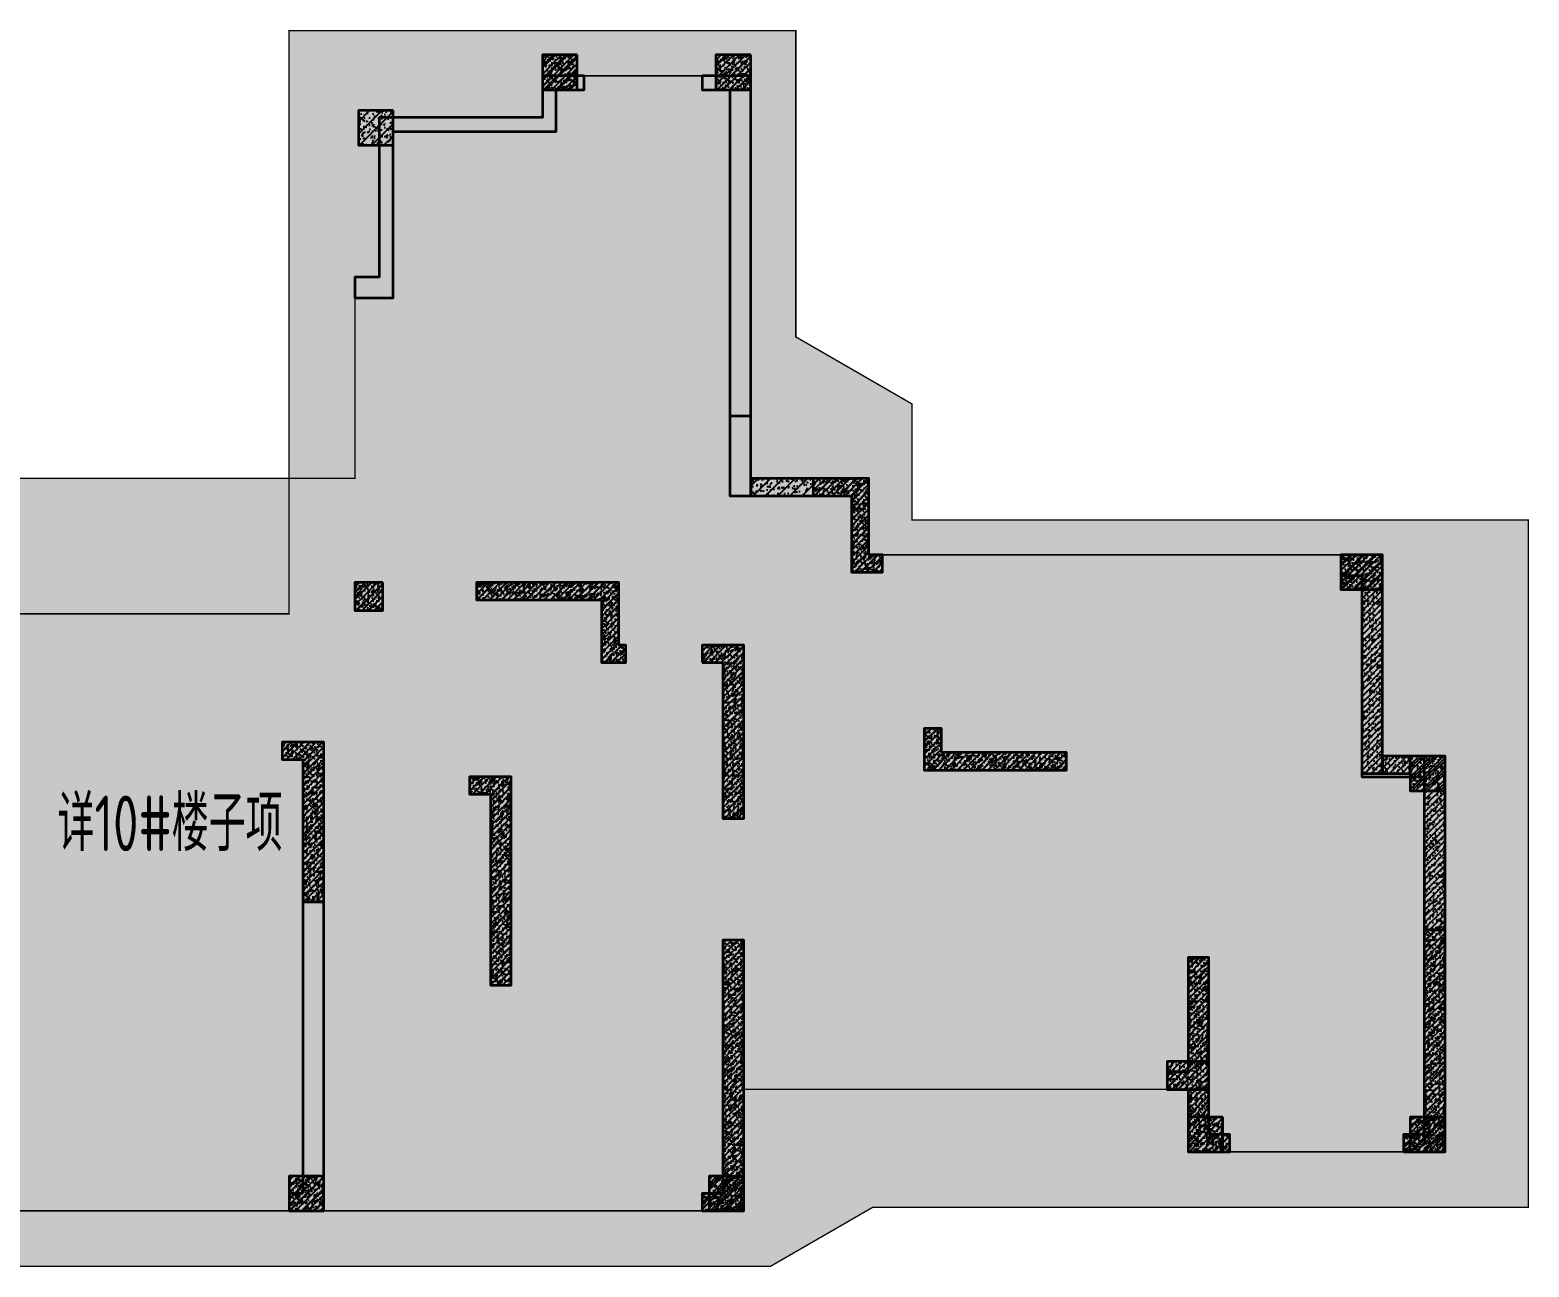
# Model space of a CAD drawing. Extents: x 923964 to 1204934, y 804567 to 1705037.
# Drawn here: x 1013643 to 1035234, y 1063767 to 1081587 of the extents above; entities that cross this region are included whole.
import ezdxf
from ezdxf.enums import TextEntityAlignment as Align

# ---------------------------------------------------------------- set-up
doc = ezdxf.new("R2010")
doc.units = 0
doc.header["$LTSCALE"] = 500
doc.linetypes.add('DASH', pattern=[0.35, 0.25, -0.1])
for name, color, linetype in [('S_COLU', 2, 'CONTINUOUS'), ('S_COLU_HACH', 15, 'CONTINUOUS'), ('S_PLAN_HACH', 9, 'CONTINUOUS'), ('S_WALL', 2, 'CONTINUOUS'), ('S_WALL_HACH', 30, 'CONTINUOUS'), ('S_WALL_OTHE_HACH', 33, 'CONTINUOUS'), ('主楼填充', 7, 'CONTINUOUS')]:
    doc.layers.add(name, color=color, linetype=linetype)
doc.styles.add('TH-STYLE3', font='tssdeng.shx', dxfattribs={"width": 0.7, "bigfont": 'tssdchn.shx'})
pattern_1 = [(45, (0, 0), (-44.1941738, 44.1941738), []), (50, (0, 0), (179.315046, -15.688034), [18.75, -206.25]), (355, (0, 0), (-34.687833, 188.048033), [15, -165]), (100.4514, (14.94, -1.3), (144.627345, 172.359886), [15.935047, -175.285528]), (46.1842, (0, 50), (266.810262, -41.379754), [28.125, -309.375]), (96.6356, (22.23, 46.55), (233.665676, 243.529468), [23.90257, -262.92825]), (351.1842, (0, 50), (233.665486, 243.52965), [22.5, -247.5]), (21, (25, 37.5), (149.226763, -100.654723), [18.75, -206.25]), (326, (25, 37.5), (60.828833, 181.287511), [15, -165]), (71.4514, (37.44, 29.11), (210.055657, 80.632624), [15.935047, -175.285528]), (37.5, (0, 0), (3.0399638, 83.2234635), [0, -163, 0, -167.5, 0, -165.625]), (7.5, (0, 0), (65.7673844, 98.602928), [0, -95.5, 0, -159.25, 0, -63.125]), (327.5, (-55.75, 0), (133.455609, -5.638718), [0, -62.5, 0, -195, 0, -258.75]), (317.5, (-80.75, 0), (145.796542, 25.026246), [0, -81.25, 0, -129.5, 0, -183.75])]
pattern_2 = [(50, (648671.38, 618879.14), (179.315046, -15.688034), [18.75, -206.25]), (355, (648671.38, 618879.14), (-34.687833, 188.048033), [15, -165]), (100.4514, (648686.32, 618877.84), (144.627345, 172.359886), [15.93505, -175.28553]), (46.1842, (648671.38, 618929.14), (266.81026, -41.37975), [28.125, -309.375]), (96.6356, (648693.61, 618925.7), (233.66568, 243.52947), [23.90257, -262.92825]), (351.1842, (648671.38, 618929.14), (233.66549, 243.52965), [22.5, -247.5]), (21, (648696.38, 618916.64), (149.226763, -100.654723), [18.75, -206.25]), (326, (648696.38, 618916.64), (60.828833, 181.28751), [15, -165]), (71.4514, (648708.82, 618908.26), (210.055657, 80.632624), [15.93505, -175.28553]), (37.5, (648671.38, 618879.144), (3.039964, 83.2234635), [0, -163, 0, -167.5, 0, -165.625]), (7.5, (648671.38, 618879.14), (65.767384, 98.602928), [0, -95.5, 0, -159.25, 0, -63.125]), (327.5, (648615.63, 618879.144), (133.455609, -5.638718), [0, -62.5, 0, -195, 0, -258.75]), (317.5, (648590.63, 618879.14), (145.796542, 25.026246), [0, -81.25, 0, -129.5, 0, -183.75]), (45, (648671.38, 618879.14), (-88.388348, 88.388348), [])]

msp = doc.modelspace()

# ---------------------------------------------------------------- hatches: boundary and pattern name
at = {"layer": 'S_COLU_HACH'}
h = msp.add_hatch(color=256, dxfattribs=at)
h.dxf.hatch_style = 1
h.paths.add_polyline_path([(1021524, 1081227), (1021024, 1081227), (1021024, 1080727), (1021524, 1080727)])
for points in [[(1021524, 1081227), (1021024, 1081227), (1021024, 1080727), (1021524, 1080727)], [(1024024, 1081227), (1023524, 1081227), (1023524, 1080727), (1024024, 1080727)], [(1018874, 1080427), (1018374, 1080427), (1018374, 1079927), (1018874, 1079927)], [(1033124, 1074027), (1032524, 1074027), (1032524, 1073527), (1033124, 1073527)], [(1018724, 1073627), (1018324, 1073627), (1018324, 1073227), (1018724, 1073227)], [(1034024, 1071127), (1033524, 1071127), (1033524, 1070627), (1034024, 1070627)], [(1030624, 1066727), (1030024, 1066727), (1030024, 1066327), (1030624, 1066327)], [(1030824, 1065927), (1030324, 1065927), (1030324, 1065427), (1030824, 1065427)], [(1034024, 1065927), (1033524, 1065927), (1033524, 1065427), (1034024, 1065427)], [(1017874, 1065077), (1017374, 1065077), (1017374, 1064577), (1017874, 1064577)], [(1023924, 1065077), (1023424, 1065077), (1023424, 1064577), (1023924, 1064577)]]:
    msp.add_hatch(color=256, dxfattribs=at).paths.add_polyline_path(points)
h = msp.add_hatch(color=256, dxfattribs=at)
h.dxf.hatch_style = 1
h.paths.add_polyline_path([(1024024, 1081227), (1023524, 1081227), (1023524, 1080727), (1024024, 1080727)])
h = msp.add_hatch(color=256, dxfattribs=at)
h.dxf.hatch_style = 1
h.paths.add_polyline_path([(1033124, 1074027), (1032524, 1074027), (1032524, 1073527), (1033124, 1073527)])
h = msp.add_hatch(color=256, dxfattribs=at)
h.dxf.hatch_style = 1
h.paths.add_polyline_path([(1018724, 1073627), (1018324, 1073627), (1018324, 1073227), (1018724, 1073227)])
h = msp.add_hatch(color=256, dxfattribs=at)
h.dxf.hatch_style = 1
h.paths.add_polyline_path([(1034024, 1071127), (1033524, 1071127), (1033524, 1070627), (1034024, 1070627)])
h = msp.add_hatch(color=256, dxfattribs=at)
h.dxf.hatch_style = 1
h.paths.add_polyline_path([(1030624, 1066727), (1030024, 1066727), (1030024, 1066327), (1030624, 1066327)])
h = msp.add_hatch(color=256, dxfattribs=at)
h.dxf.hatch_style = 1
h.paths.add_polyline_path([(1030824, 1065927), (1030324, 1065927), (1030324, 1065427), (1030824, 1065427)])
h = msp.add_hatch(color=256, dxfattribs=at)
h.dxf.hatch_style = 1
h.paths.add_polyline_path([(1034024, 1065927), (1033524, 1065927), (1033524, 1065427), (1034024, 1065427)])
h = msp.add_hatch(color=256, dxfattribs=at)
h.dxf.hatch_style = 1
h.paths.add_polyline_path([(1017874, 1065077), (1017374, 1065077), (1017374, 1064577), (1017874, 1064577)])
h = msp.add_hatch(color=256, dxfattribs=at)
h.dxf.hatch_style = 1
h.paths.add_polyline_path([(1023924, 1065077), (1023424, 1065077), (1023424, 1064577), (1023924, 1064577)])
at = {"layer": 'S_PLAN_HACH'}
h = msp.add_hatch(dxfattribs=at)
h.set_pattern_fill('CROSS', color=4, scale=50, style=0)
h.set_pattern_definition([(0, (-394729.9, -64247.05), (317.5, 317.5), [158.75, -476.25]), (90, (-394650.52, -64326.43), (-317.5, 317.5), [158.75, -476.25])])
h.paths.add_polyline_path([(994224, 1066427), (993424, 1066427), (993424, 1064627), (1003668, 1064627), (1005140, 1063777), (1024308, 1063777), (1025780, 1064627), (1035224, 1064627), (1035224, 1074527), (1026349, 1074527), (1026349, 1076199), (1024674, 1077166), (1024674, 1081577), (1017374, 1081577), (1017374, 1073177), (1012074, 1073177), (1012074, 1081577), (1004774, 1081577), (1004774, 1077166), (1002954, 1076115), (1002954, 1074527), (994224, 1074527)])
at = {"layer": 'S_WALL_HACH'}
h = msp.add_hatch(color=256, dxfattribs=at)
h.dxf.hatch_style = 1
h.paths.add_polyline_path([(1018674, 1080327), (1018674, 1078027), (1018324, 1078027), (1018324, 1077727), (1018874, 1077727), (1018874, 1080127), (1021224, 1080127), (1021224, 1080727), (1021624, 1080727), (1021624, 1080927), (1021024, 1080927), (1021024, 1080327)])
for points in [[(1018674, 1080327), (1018674, 1078027), (1018324, 1078027), (1018324, 1077727), (1018874, 1077727), (1018874, 1080127), (1021224, 1080127), (1021224, 1080727), (1021624, 1080727), (1021624, 1080927), (1021024, 1080927), (1021024, 1080327)], [(1023724, 1080727), (1023724, 1074877), (1024024, 1074877), (1024024, 1080927), (1023324, 1080927), (1023324, 1080727)], [(1025474, 1074877), (1025474, 1073777), (1025924, 1073777), (1025924, 1074027), (1025724, 1074027), (1025724, 1075127), (1024024, 1075127), (1024024, 1074877)], [(1033124, 1071127), (1033124, 1074027), (1032524, 1074027), (1032524, 1073727), (1032824, 1073727), (1032824, 1070827), (1033724, 1070827), (1033724, 1068627), (1034024, 1068627), (1034024, 1071127)], [(1021874, 1073377), (1021874, 1072477), (1022224, 1072477), (1022224, 1072727), (1022124, 1072727), (1022124, 1073627), (1020074, 1073627), (1020074, 1073377)], [(1023324, 1072477), (1023624, 1072477), (1023624, 1070227), (1023924, 1070227), (1023924, 1072727), (1023324, 1072727)], [(1023324, 1072477), (1023624, 1072477), (1023624, 1070227), (1023924, 1070227), (1023924, 1072727), (1023324, 1072727)], [(1017874, 1069027), (1017874, 1071327), (1017274, 1071327), (1017274, 1071077), (1017574, 1071077), (1017574, 1069027)], [(1026774, 1071177), (1026774, 1071527), (1026524, 1071527), (1026524, 1070927), (1028574, 1070927), (1028574, 1071177)], [(1020274, 1070577), (1020274, 1067827), (1020574, 1067827), (1020574, 1070827), (1019974, 1070827), (1019974, 1070577)], [(1017574, 1064827), (1017374, 1064827), (1017374, 1064577), (1017874, 1064577), (1017874, 1069027), (1017574, 1069027)], [(1033424, 1065427), (1034024, 1065427), (1034024, 1068627), (1033724, 1068627), (1033724, 1065677), (1033424, 1065677)], [(1023924, 1064577), (1023924, 1068477), (1023624, 1068477), (1023624, 1064827), (1023324, 1064827), (1023324, 1064577)], [(1030624, 1065677), (1030624, 1068227), (1030324, 1068227), (1030324, 1066577), (1030024, 1066577), (1030024, 1066327), (1030324, 1066327), (1030324, 1065427), (1030924, 1065427), (1030924, 1065677)]]:
    msp.add_hatch(color=256, dxfattribs=at).paths.add_polyline_path(points)
h = msp.add_hatch(color=256, dxfattribs=at)
h.dxf.hatch_style = 1
h.paths.add_polyline_path([(1023724, 1080727), (1023724, 1076027), (1024024, 1076027), (1024024, 1080927), (1023324, 1080927), (1023324, 1080727)])
h = msp.add_hatch(color=256, dxfattribs=at)
h.dxf.hatch_style = 1
h.paths.add_polyline_path([(1025474, 1074877), (1025474, 1073777), (1025924, 1073777), (1025924, 1074027), (1025724, 1074027), (1025724, 1075127), (1024924, 1075127), (1024924, 1074877)])
h = msp.add_hatch(color=256, dxfattribs=at)
h.dxf.hatch_style = 1
h.paths.add_polyline_path([(1032824, 1073727), (1032824, 1070877), (1033124, 1070877), (1033124, 1074027), (1032524, 1074027), (1032524, 1073727)])
h = msp.add_hatch(color=256, dxfattribs=at)
h.dxf.hatch_style = 1
h.paths.add_polyline_path([(1021874, 1073377), (1021874, 1072477), (1022224, 1072477), (1022224, 1072727), (1022124, 1072727), (1022124, 1073627), (1020074, 1073627), (1020074, 1073377)])
h = msp.add_hatch(color=256, dxfattribs=at)
h.dxf.hatch_style = 1
h.paths.add_polyline_path([(1023324, 1072477), (1023624, 1072477), (1023624, 1070227), (1023924, 1070227), (1023924, 1072727), (1023324, 1072727)])
h = msp.add_hatch(color=256, dxfattribs=at)
h.dxf.hatch_style = 1
h.paths.add_polyline_path([(1017874, 1069027), (1017874, 1071327), (1017274, 1071327), (1017274, 1071077), (1017574, 1071077), (1017574, 1069027)])
h = msp.add_hatch(color=256, dxfattribs=at)
h.dxf.hatch_style = 1
h.paths.add_polyline_path([(1026774, 1071177), (1026774, 1071527), (1026524, 1071527), (1026524, 1070927), (1028574, 1070927), (1028574, 1071177)])
h = msp.add_hatch(color=256, dxfattribs=at)
h.dxf.hatch_style = 1
h.paths.add_polyline_path([(1033524, 1071127), (1033124, 1071127), (1033124, 1070877), (1033524, 1070877)])
h = msp.add_hatch(color=256, dxfattribs=at)
h.dxf.hatch_style = 1
h.paths.add_polyline_path([(1034024, 1071127), (1033724, 1071127), (1033724, 1070877), (1033724, 1068627), (1034024, 1068627)])
h = msp.add_hatch(color=256, dxfattribs=at)
h.dxf.hatch_style = 1
h.paths.add_polyline_path([(1020274, 1070577), (1020274, 1067827), (1020574, 1067827), (1020574, 1070827), (1019974, 1070827), (1019974, 1070577)])
h = msp.add_hatch(color=256, dxfattribs=at)
h.dxf.hatch_style = 1
h.paths.add_polyline_path([(1017574, 1064827), (1017374, 1064827), (1017374, 1064577), (1017874, 1064577), (1017874, 1069027), (1017574, 1069027)])
h = msp.add_hatch(color=256, dxfattribs=at)
h.dxf.hatch_style = 1
h.paths.add_polyline_path([(1033424, 1065427), (1034024, 1065427), (1034024, 1068627), (1033724, 1068627), (1033724, 1065677), (1033424, 1065677)])
h = msp.add_hatch(color=256, dxfattribs=at)
h.dxf.hatch_style = 1
h.paths.add_polyline_path([(1023924, 1064577), (1023924, 1068477), (1023624, 1068477), (1023624, 1064827), (1023324, 1064827), (1023324, 1064577)])
h = msp.add_hatch(color=256, dxfattribs=at)
h.dxf.hatch_style = 1
h.paths.add_polyline_path([(1030624, 1065677), (1030624, 1068227), (1030324, 1068227), (1030324, 1066577), (1030024, 1066577), (1030024, 1066327), (1030324, 1066327), (1030324, 1065427), (1030924, 1065427), (1030924, 1065677)])
at = {"layer": 'S_WALL_OTHE_HACH'}
h = msp.add_hatch(dxfattribs=at)
h.set_pattern_fill('钢筋混凝土', color=256, scale=25)
h.set_pattern_definition(pattern_1)
h.paths.add_polyline_path([(1021524, 1081227), (1021024, 1081227), (1021024, 1080727), (1021524, 1080727)])
h = msp.add_hatch(dxfattribs=at)
h.set_pattern_fill('ARMORED', color=256, scale=25, style=0)
h.set_pattern_definition([(50, (659321.38, 626379.14), (179.315046, -15.688034), [18.75, -206.25]), (355, (659321.38, 626379.14), (-34.687833, 188.048033), [15, -165]), (100.4514, (659336.32, 626377.84), (144.627345, 172.359886), [15.93505, -175.28553]), (46.1842, (659321.38, 626429.14), (266.81026, -41.37975), [28.125, -309.375]), (96.6356, (659343.61, 626425.7), (233.66568, 243.52947), [23.90257, -262.92825]), (351.1842, (659321.38, 626429.14), (233.66549, 243.52965), [22.5, -247.5]), (21, (659346.38, 626416.64), (149.226763, -100.654723), [18.75, -206.25]), (326, (659346.38, 626416.64), (60.828833, 181.28751), [15, -165]), (71.4514, (659358.82, 626408.26), (210.055657, 80.632624), [15.93505, -175.28553]), (37.5, (659321.38, 626379.144), (3.039964, 83.2234635), [0, -163, 0, -167.5, 0, -165.625]), (7.5, (659321.38, 626379.14), (65.767384, 98.602928), [0, -95.5, 0, -159.25, 0, -63.125]), (327.5, (659265.63, 626379.144), (133.455609, -5.638718), [0, -62.5, 0, -195, 0, -258.75]), (317.5, (659240.63, 626379.14), (145.796542, 25.026246), [0, -81.25, 0, -129.5, 0, -183.75]), (45, (659321.38, 626379.14), (-88.388348, 88.388348), [])])
h.paths.add_polyline_path([(1021524, 1081227), (1021024, 1081227), (1021024, 1080727), (1021524, 1080727)])
h = msp.add_hatch(dxfattribs=at)
h.set_pattern_fill('钢筋混凝土', color=256, scale=25)
h.set_pattern_definition(pattern_1)
h.paths.add_polyline_path([(1024024, 1081227), (1023524, 1081227), (1023524, 1080727), (1024024, 1080727)])
h = msp.add_hatch(dxfattribs=at)
h.set_pattern_fill('ARMORED', color=256, scale=25, style=0)
h.set_pattern_definition([(50, (661821.38, 626379.14), (179.315046, -15.688034), [18.75, -206.25]), (355, (661821.38, 626379.14), (-34.687833, 188.048033), [15, -165]), (100.4514, (661836.32, 626377.83), (144.627345, 172.359886), [15.93505, -175.28553]), (46.1842, (661821.38, 626429.14), (266.81026, -41.37975), [28.125, -309.375]), (96.6356, (661843.61, 626425.7), (233.66568, 243.52947), [23.90257, -262.92825]), (351.1842, (661821.38, 626429.14), (233.66549, 243.52965), [22.5, -247.5]), (21, (661846.38, 626416.64), (149.226763, -100.654723), [18.75, -206.25]), (326, (661846.38, 626416.64), (60.828833, 181.28751), [15, -165]), (71.4514, (661858.82, 626408.25), (210.055657, 80.632624), [15.93505, -175.28553]), (37.5, (661821.38, 626379.14), (3.039964, 83.2234635), [0, -163, 0, -167.5, 0, -165.625]), (7.5, (661821.38, 626379.14), (65.767384, 98.602928), [0, -95.5, 0, -159.25, 0, -63.125]), (327.5, (661765.63, 626379.14), (133.455609, -5.638718), [0, -62.5, 0, -195, 0, -258.75]), (317.5, (661740.63, 626379.14), (145.796542, 25.026246), [0, -81.25, 0, -129.5, 0, -183.75]), (45, (661821.38, 626379.14), (-88.388348, 88.388348), [])])
h.paths.add_polyline_path([(1024024, 1081227), (1023524, 1081227), (1023524, 1080727), (1024024, 1080727)])
h = msp.add_hatch(dxfattribs=at)
h.set_pattern_fill('钢筋混凝土', color=256, scale=25)
h.set_pattern_definition(pattern_1)
h.paths.add_polyline_path([(1018674, 1080327), (1018674, 1078027), (1018324, 1078027), (1018324, 1077727), (1018874, 1077727), (1018874, 1080127), (1021224, 1080127), (1021224, 1080727), (1021624, 1080727), (1021624, 1080927), (1021024, 1080927), (1021024, 1080327)])
h = msp.add_hatch(dxfattribs=at)
h.set_pattern_fill('ARMORED', color=256, scale=25, style=0)
h.set_pattern_definition(pattern_2)
h.paths.add_polyline_path([(1018674, 1080327), (1018674, 1078027), (1018324, 1078027), (1018324, 1077727), (1018874, 1077727), (1018874, 1080127), (1021224, 1080127), (1021224, 1080727), (1021624, 1080727), (1021624, 1080927), (1021024, 1080927), (1021024, 1080327)])
h = msp.add_hatch(dxfattribs=at)
h.set_pattern_fill('钢筋混凝土', color=256, scale=25)
h.set_pattern_definition(pattern_1)
h.paths.add_polyline_path([(1023724, 1080727), (1023724, 1076027), (1024024, 1076027), (1024024, 1080927), (1023324, 1080927), (1023324, 1080727)])
h = msp.add_hatch(dxfattribs=at)
h.set_pattern_fill('ARMORED', color=256, scale=25, style=0)
h.set_pattern_definition(pattern_2)
h.paths.add_polyline_path([(1023724, 1080727), (1023724, 1074877), (1024024, 1074877), (1024024, 1080927), (1023324, 1080927), (1023324, 1080727)])
h = msp.add_hatch(dxfattribs=at)
h.set_pattern_fill('ARMORED', color=256, scale=25, style=0)
h.set_pattern_definition([(50, (656771.38, 625679.14), (179.315046, -15.688034), [18.75, -206.25]), (355, (656771.38, 625679.14), (-34.687833, 188.048033), [15, -165]), (100.4514, (656786.32, 625677.84), (144.627345, 172.359886), [15.93505, -175.28553]), (46.1842, (656771.38, 625729.14), (266.81026, -41.37975), [28.125, -309.375]), (96.6356, (656793.61, 625725.7), (233.66568, 243.52947), [23.90257, -262.92825]), (351.1842, (656771.38, 625729.14), (233.66549, 243.52965), [22.5, -247.5]), (21, (656796.38, 625716.64), (149.226763, -100.654723), [18.75, -206.25]), (326, (656796.38, 625716.64), (60.828833, 181.28751), [15, -165]), (71.4514, (656808.82, 625708.26), (210.055657, 80.632624), [15.93505, -175.28553]), (37.5, (656771.38, 625679.144), (3.039964, 83.2234635), [0, -163, 0, -167.5, 0, -165.625]), (7.5, (656771.38, 625679.14), (65.767384, 98.602928), [0, -95.5, 0, -159.25, 0, -63.125]), (327.5, (656715.63, 625679.144), (133.455609, -5.638718), [0, -62.5, 0, -195, 0, -258.75]), (317.5, (656690.63, 625679.14), (145.796542, 25.026246), [0, -81.25, 0, -129.5, 0, -183.75]), (45, (656771.38, 625679.14), (-88.388348, 88.388348), [])])
h.paths.add_polyline_path([(1018874, 1080427), (1018374, 1080427), (1018374, 1079927), (1018874, 1079927)])
h = msp.add_hatch(dxfattribs=at)
h.set_pattern_fill('ARMORED', color=256, scale=25, style=0)
h.set_pattern_definition(pattern_2)
h.paths.add_polyline_path([(1025474, 1074877), (1025474, 1073777), (1025924, 1073777), (1025924, 1074027), (1025724, 1074027), (1025724, 1075127), (1024024, 1075127), (1024024, 1074877)])
h = msp.add_hatch(dxfattribs=at)
h.set_pattern_fill('钢筋混凝土', color=256, scale=25)
h.set_pattern_definition(pattern_1)
h.paths.add_polyline_path([(1025474, 1074877), (1025474, 1073777), (1025924, 1073777), (1025924, 1074027), (1025724, 1074027), (1025724, 1075127), (1024924, 1075127), (1024924, 1074877)])
h = msp.add_hatch(dxfattribs=at)
h.set_pattern_fill('钢筋混凝土', color=256, scale=25)
h.set_pattern_definition(pattern_1)
h.paths.add_polyline_path([(1032824, 1073727), (1032824, 1070877), (1033124, 1070877), (1033124, 1074027), (1032524, 1074027), (1032524, 1073727)])
h = msp.add_hatch(dxfattribs=at)
h.set_pattern_fill('钢筋混凝土', color=256, scale=25)
h.set_pattern_definition(pattern_1)
h.paths.add_polyline_path([(1033124, 1074027), (1032524, 1074027), (1032524, 1073527), (1033124, 1073527)])
h = msp.add_hatch(dxfattribs=at)
h.set_pattern_fill('ARMORED', color=256, scale=25, style=0)
h.set_pattern_definition(pattern_2)
h.paths.add_polyline_path([(1033124, 1071127), (1033124, 1074027), (1032524, 1074027), (1032524, 1073727), (1032824, 1073727), (1032824, 1070827), (1033724, 1070827), (1033724, 1068627), (1034024, 1068627), (1034024, 1071127)])
h = msp.add_hatch(dxfattribs=at)
h.set_pattern_fill('ARMORED', color=256, scale=25, style=0)
h.set_pattern_definition([(50, (670821.38, 619179.14), (179.315046, -15.688034), [18.75, -206.25]), (355, (670821.38, 619179.14), (-34.687833, 188.048033), [15, -165]), (100.4514, (670836.32, 619177.84), (144.627345, 172.359886), [15.93505, -175.28553]), (46.1842, (670821.38, 619229.14), (266.81026, -41.37975), [28.125, -309.375]), (96.6356, (670843.61, 619225.7), (233.66568, 243.52947), [23.90257, -262.92825]), (351.1842, (670821.38, 619229.14), (233.66549, 243.52965), [22.5, -247.5]), (21, (670846.38, 619216.64), (149.226763, -100.654723), [18.75, -206.25]), (326, (670846.38, 619216.64), (60.828833, 181.28751), [15, -165]), (71.4514, (670858.82, 619208.26), (210.055657, 80.632624), [15.93505, -175.28553]), (37.5, (670821.38, 619179.144), (3.039964, 83.2234635), [0, -163, 0, -167.5, 0, -165.625]), (7.5, (670821.38, 619179.14), (65.767384, 98.602928), [0, -95.5, 0, -159.25, 0, -63.125]), (327.5, (670765.63, 619179.144), (133.455609, -5.638718), [0, -62.5, 0, -195, 0, -258.75]), (317.5, (670740.63, 619179.14), (145.796542, 25.026246), [0, -81.25, 0, -129.5, 0, -183.75]), (45, (670821.38, 619179.14), (-88.388348, 88.388348), [])])
h.paths.add_polyline_path([(1033124, 1074027), (1032524, 1074027), (1032524, 1073527), (1033124, 1073527)])
h = msp.add_hatch(dxfattribs=at)
h.set_pattern_fill('钢筋混凝土', color=256, scale=25)
h.set_pattern_definition(pattern_1)
h.paths.add_polyline_path([(1018724, 1073627), (1018324, 1073627), (1018324, 1073227), (1018724, 1073227)])
h = msp.add_hatch(dxfattribs=at)
h.set_pattern_fill('ARMORED', color=256, scale=25, style=0)
h.set_pattern_definition(pattern_2)
h.paths.add_polyline_path([(1018724, 1073627), (1018324, 1073627), (1018324, 1073227), (1018724, 1073227)])
h = msp.add_hatch(dxfattribs=at)
h.set_pattern_fill('钢筋混凝土', color=256, scale=25)
h.set_pattern_definition(pattern_1)
h.paths.add_polyline_path([(1021874, 1073377), (1021874, 1072477), (1022224, 1072477), (1022224, 1072727), (1022124, 1072727), (1022124, 1073627), (1020074, 1073627), (1020074, 1073377)])
h = msp.add_hatch(dxfattribs=at)
h.set_pattern_fill('ARMORED', color=256, scale=25, style=0)
h.set_pattern_definition(pattern_2)
h.paths.add_polyline_path([(1021874, 1073377), (1021874, 1072477), (1022224, 1072477), (1022224, 1072727), (1022124, 1072727), (1022124, 1073627), (1020074, 1073627), (1020074, 1073377)])
h = msp.add_hatch(dxfattribs=at)
h.set_pattern_fill('钢筋混凝土', color=256, scale=25)
h.set_pattern_definition(pattern_1)
h.paths.add_polyline_path([(1023324, 1072477), (1023624, 1072477), (1023624, 1070227), (1023924, 1070227), (1023924, 1072727), (1023324, 1072727)])
h = msp.add_hatch(dxfattribs=at)
h.set_pattern_fill('钢筋混凝土', color=256, scale=25)
h.set_pattern_definition(pattern_1)
edge = h.paths.add_edge_path()
edge.add_line((1023324, 1072477), (1023624, 1072477))
edge.add_line((1023624, 1072477), (1023624, 1070227))
edge.add_line((1023624, 1070227), (1023924, 1070227))
edge.add_line((1023924, 1070227), (1023924, 1072727))
edge.add_line((1023924, 1072727), (1023324, 1072727))
edge.add_line((1023324, 1072727), (1023324, 1072527))
h = msp.add_hatch(dxfattribs=at)
h.set_pattern_fill('ARMORED', color=256, scale=25, style=0)
h.set_pattern_definition([(50, (612540.39, 803097.85), (179.315046, -15.688034), [18.75, -206.25]), (355, (612540.39, 803097.85), (-34.68783, 188.04803), [15, -165]), (100.4514, (612555.33, 803096.54), (144.627345, 172.359886), [15.93505, -175.28553]), (46.1842, (612540.39, 803147.85), (266.81026, -41.37975), [28.125, -309.375]), (96.6356, (612562.62, 803144.4), (233.66568, 243.52947), [23.90257, -262.92825]), (351.1842, (612540.4, 803147.85), (233.66549, 243.52965), [22.5, -247.5]), (21, (612565.39, 803135.35), (149.226763, -100.654723), [18.75, -206.25]), (326, (612565.39, 803135.35), (60.82883, 181.28751), [15, -165]), (71.4514, (612577.82, 803126.96), (210.05566, 80.632624), [15.93505, -175.28553]), (37.5, (612540.386, 803097.85), (3.039964, 83.2234635), [0, -163, 0, -167.5, 0, -165.625]), (7.5, (612540.39, 803097.85), (65.767384, 98.602928), [0, -95.5, 0, -159.25, 0, -63.125]), (327.5, (612484.636, 803097.85), (133.455609, -5.638718), [0, -62.5, 0, -195, 0, -258.75]), (317.5, (612459.64, 803097.85), (145.796542, 25.026246), [0, -81.25, 0, -129.5, 0, -183.75]), (45, (612540.39, 803097.85), (-88.388348, 88.388348), [])])
h.paths.add_polyline_path([(1023324, 1072477), (1023624, 1072477), (1023624, 1070227), (1023924, 1070227), (1023924, 1072727), (1023324, 1072727)])
h = msp.add_hatch(dxfattribs=at)
h.set_pattern_fill('ARMORED', color=256, scale=25, style=0)
h.set_pattern_definition([(50, (612540.39, 803097.85), (179.315046, -15.688034), [18.75, -206.25]), (355, (612540.39, 803097.85), (-34.68783, 188.04803), [15, -165]), (100.4514, (612555.33, 803096.54), (144.627345, 172.359886), [15.93505, -175.28553]), (46.1842, (612540.39, 803147.85), (266.81026, -41.37975), [28.125, -309.375]), (96.6356, (612562.62, 803144.4), (233.66568, 243.52947), [23.90257, -262.92825]), (351.1842, (612540.4, 803147.85), (233.66549, 243.52965), [22.5, -247.5]), (21, (612565.39, 803135.35), (149.226763, -100.654723), [18.75, -206.25]), (326, (612565.39, 803135.35), (60.82883, 181.28751), [15, -165]), (71.4514, (612577.82, 803126.96), (210.05566, 80.632624), [15.93505, -175.28553]), (37.5, (612540.386, 803097.85), (3.039964, 83.2234635), [0, -163, 0, -167.5, 0, -165.625]), (7.5, (612540.39, 803097.85), (65.767384, 98.602928), [0, -95.5, 0, -159.25, 0, -63.125]), (327.5, (612484.636, 803097.85), (133.455609, -5.638718), [0, -62.5, 0, -195, 0, -258.75]), (317.5, (612459.64, 803097.85), (145.796542, 25.026246), [0, -81.25, 0, -129.5, 0, -183.75]), (45, (612540.39, 803097.85), (-88.388348, 88.388348), [])])
h.paths.add_polyline_path([(1023324, 1072477), (1023624, 1072477), (1023624, 1070227), (1023924, 1070227), (1023924, 1072727), (1023324, 1072727)])
h = msp.add_hatch(dxfattribs=at)
h.set_pattern_fill('钢筋混凝土', color=256, scale=25)
h.set_pattern_definition(pattern_1)
h.paths.add_polyline_path([(1017874, 1069027), (1017874, 1071327), (1017274, 1071327), (1017274, 1071077), (1017574, 1071077), (1017574, 1069027)])
h = msp.add_hatch(dxfattribs=at)
h.set_pattern_fill('ARMORED', color=256, scale=25, style=0)
h.set_pattern_definition(pattern_2)
h.paths.add_polyline_path([(1017874, 1069027), (1017874, 1071327), (1017274, 1071327), (1017274, 1071077), (1017574, 1071077), (1017574, 1069027)])
h = msp.add_hatch(dxfattribs=at)
h.set_pattern_fill('钢筋混凝土', color=256, scale=25)
h.set_pattern_definition(pattern_1)
h.paths.add_polyline_path([(1026774, 1071177), (1026774, 1071527), (1026524, 1071527), (1026524, 1070927), (1028574, 1070927), (1028574, 1071177)])
h = msp.add_hatch(dxfattribs=at)
h.set_pattern_fill('ARMORED', color=256, scale=25, style=0)
h.set_pattern_definition(pattern_2)
h.paths.add_polyline_path([(1026774, 1071177), (1026774, 1071527), (1026524, 1071527), (1026524, 1070927), (1028574, 1070927), (1028574, 1071177)])
h = msp.add_hatch(dxfattribs=at)
h.set_pattern_fill('钢筋混凝土', color=256, scale=25)
h.set_pattern_definition(pattern_1)
h.paths.add_polyline_path([(1033524, 1071127), (1033124, 1071127), (1033124, 1070877), (1033524, 1070877)])
h = msp.add_hatch(dxfattribs=at)
h.set_pattern_fill('钢筋混凝土', color=256, scale=25)
h.set_pattern_definition(pattern_1)
h.paths.add_polyline_path([(1034024, 1071127), (1033524, 1071127), (1033524, 1070627), (1034024, 1070627)])
h = msp.add_hatch(dxfattribs=at)
h.set_pattern_fill('ARMORED', color=256, scale=25, style=0)
h.set_pattern_definition([(50, (672620.32, 616360.81), (179.315046, -15.688034), [18.75, -206.25]), (355, (672620.32, 616360.81), (-34.687833, 188.048033), [15, -165]), (100.4514, (672635.26, 616359.5), (144.627345, 172.359886), [15.93505, -175.28553]), (46.1842, (672620.32, 616410.81), (266.81026, -41.37975), [28.125, -309.375]), (96.6356, (672642.55, 616407.36), (233.66568, 243.52947), [23.90257, -262.92825]), (351.1842, (672620.32, 616410.8), (233.66549, 243.52965), [22.5, -247.5]), (21, (672645.32, 616398.31), (149.226763, -100.654723), [18.75, -206.25]), (326, (672645.32, 616398.31), (60.828833, 181.28751), [15, -165]), (71.4514, (672657.76, 616389.92), (210.055657, 80.632624), [15.93505, -175.28553]), (37.5, (672620.32, 616360.81), (3.039964, 83.2234635), [0, -163, 0, -167.5, 0, -165.625]), (7.5, (672620.32, 616360.81), (65.767384, 98.602928), [0, -95.5, 0, -159.25, 0, -63.125]), (327.5, (672564.57, 616360.81), (133.455609, -5.638718), [0, -62.5, 0, -195, 0, -258.75]), (317.5, (672539.57, 616360.81), (145.796542, 25.026246), [0, -81.25, 0, -129.5, 0, -183.75]), (45, (672620.32, 616360.81), (-88.388348, 88.388348), [])])
h.paths.add_polyline_path([(1034024, 1071127), (1033524, 1071127), (1033524, 1070627), (1034024, 1070627)])
h = msp.add_hatch(dxfattribs=at)
h.set_pattern_fill('钢筋混凝土', color=256, scale=25)
h.set_pattern_definition(pattern_1)
h.paths.add_polyline_path([(1034024, 1071127), (1033724, 1071127), (1033724, 1070877), (1033724, 1068627), (1034024, 1068627)])
h = msp.add_hatch(dxfattribs=at)
h.set_pattern_fill('钢筋混凝土', color=256, scale=25)
h.set_pattern_definition(pattern_1)
h.paths.add_polyline_path([(1020274, 1070577), (1020274, 1067827), (1020574, 1067827), (1020574, 1070827), (1019974, 1070827), (1019974, 1070577)])
h = msp.add_hatch(dxfattribs=at)
h.set_pattern_fill('ARMORED', color=256, scale=25, style=0)
h.set_pattern_definition(pattern_2)
h.paths.add_polyline_path([(1020274, 1070577), (1020274, 1067827), (1020574, 1067827), (1020574, 1070827), (1019974, 1070827), (1019974, 1070577)])
h = msp.add_hatch(dxfattribs=at)
h.set_pattern_fill('钢筋混凝土', color=256, scale=25)
h.set_pattern_definition(pattern_1)
h.paths.add_polyline_path([(1017574, 1064827), (1017374, 1064827), (1017374, 1064577), (1017874, 1064577), (1017874, 1069027), (1017574, 1069027)])
h = msp.add_hatch(dxfattribs=at)
h.set_pattern_fill('ARMORED', color=256, scale=25, style=0)
h.set_pattern_definition(pattern_2)
h.paths.add_polyline_path([(1017574, 1064827), (1017374, 1064827), (1017374, 1064577), (1017874, 1064577), (1017874, 1069027), (1017574, 1069027)])
h = msp.add_hatch(dxfattribs=at)
h.set_pattern_fill('钢筋混凝土', color=256, scale=25)
h.set_pattern_definition(pattern_1)
h.paths.add_polyline_path([(1033424, 1065427), (1034024, 1065427), (1034024, 1068627), (1033724, 1068627), (1033724, 1065677), (1033424, 1065677)])
h = msp.add_hatch(dxfattribs=at)
h.set_pattern_fill('ARMORED', color=256, scale=25, style=0)
h.set_pattern_definition(pattern_2)
h.paths.add_polyline_path([(1033424, 1065427), (1034024, 1065427), (1034024, 1068627), (1033724, 1068627), (1033724, 1065677), (1033424, 1065677)])
h = msp.add_hatch(dxfattribs=at)
h.set_pattern_fill('钢筋混凝土', color=256, scale=25)
h.set_pattern_definition(pattern_1)
h.paths.add_polyline_path([(1023924, 1064577), (1023924, 1068477), (1023624, 1068477), (1023624, 1064827), (1023324, 1064827), (1023324, 1064577)])
h = msp.add_hatch(dxfattribs=at)
h.set_pattern_fill('ARMORED', color=256, scale=25, style=0)
h.set_pattern_definition(pattern_2)
h.paths.add_polyline_path([(1023924, 1064577), (1023924, 1068477), (1023624, 1068477), (1023624, 1064827), (1023324, 1064827), (1023324, 1064577)])
h = msp.add_hatch(dxfattribs=at)
h.set_pattern_fill('钢筋混凝土', color=256, scale=25)
h.set_pattern_definition(pattern_1)
h.paths.add_polyline_path([(1030624, 1065677), (1030624, 1068227), (1030324, 1068227), (1030324, 1066577), (1030024, 1066577), (1030024, 1066327), (1030324, 1066327), (1030324, 1065427), (1030924, 1065427), (1030924, 1065677)])
h = msp.add_hatch(dxfattribs=at)
h.set_pattern_fill('ARMORED', color=256, scale=25, style=0)
h.set_pattern_definition(pattern_2)
h.paths.add_polyline_path([(1030624, 1065677), (1030624, 1068227), (1030324, 1068227), (1030324, 1066577), (1030024, 1066577), (1030024, 1066327), (1030324, 1066327), (1030324, 1065427), (1030924, 1065427), (1030924, 1065677)])
h = msp.add_hatch(dxfattribs=at)
h.set_pattern_fill('钢筋混凝土', color=256, scale=25)
h.set_pattern_definition(pattern_1)
h.paths.add_polyline_path([(1030624, 1066727), (1030024, 1066727), (1030024, 1066327), (1030624, 1066327)])
h = msp.add_hatch(dxfattribs=at)
h.set_pattern_fill('钢筋混凝土', color=256, scale=25)
h.set_pattern_definition(pattern_1)
h.paths.add_polyline_path([(1030824, 1065927), (1030324, 1065927), (1030324, 1065427), (1030824, 1065427)])
h = msp.add_hatch(dxfattribs=at)
h.set_pattern_fill('ARMORED', color=256, scale=25, style=0)
h.set_pattern_definition([(50, (668621.38, 611079.14), (179.315046, -15.688034), [18.75, -206.25]), (355, (668621.38, 611079.14), (-34.687833, 188.048033), [15, -165]), (100.4514, (668636.32, 611077.84), (144.627345, 172.359886), [15.93505, -175.28553]), (46.1842, (668621.38, 611129.14), (266.81026, -41.37975), [28.125, -309.375]), (96.6356, (668643.61, 611125.7), (233.66568, 243.52947), [23.90257, -262.92825]), (351.1842, (668621.38, 611129.14), (233.66549, 243.52965), [22.5, -247.5]), (21, (668646.38, 611116.64), (149.226763, -100.654723), [18.75, -206.25]), (326, (668646.38, 611116.64), (60.828833, 181.28751), [15, -165]), (71.4514, (668658.82, 611108.26), (210.055657, 80.632624), [15.93505, -175.28553]), (37.5, (668621.38, 611079.144), (3.039964, 83.2234635), [0, -163, 0, -167.5, 0, -165.625]), (7.5, (668621.38, 611079.14), (65.767384, 98.602928), [0, -95.5, 0, -159.25, 0, -63.125]), (327.5, (668565.63, 611079.144), (133.455609, -5.638718), [0, -62.5, 0, -195, 0, -258.75]), (317.5, (668540.63, 611079.14), (145.796542, 25.026246), [0, -81.25, 0, -129.5, 0, -183.75]), (45, (668621.38, 611079.14), (-88.388348, 88.388348), [])])
h.paths.add_polyline_path([(1030824, 1065927), (1030324, 1065927), (1030324, 1065427), (1030824, 1065427)])
h = msp.add_hatch(dxfattribs=at)
h.set_pattern_fill('钢筋混凝土', color=256, scale=25)
h.set_pattern_definition(pattern_1)
h.paths.add_polyline_path([(1034024, 1065927), (1033524, 1065927), (1033524, 1065427), (1034024, 1065427)])
h = msp.add_hatch(dxfattribs=at)
h.set_pattern_fill('ARMORED', color=256, scale=25, style=0)
h.set_pattern_definition([(50, (671821.38, 611079.14), (179.315046, -15.688034), [18.75, -206.25]), (355, (671821.38, 611079.14), (-34.687833, 188.048033), [15, -165]), (100.4514, (671836.32, 611077.84), (144.627345, 172.359886), [15.93505, -175.28553]), (46.1842, (671821.38, 611129.14), (266.81026, -41.37975), [28.125, -309.375]), (96.6356, (671843.61, 611125.7), (233.66568, 243.52947), [23.90257, -262.92825]), (351.1842, (671821.38, 611129.14), (233.66549, 243.52965), [22.5, -247.5]), (21, (671846.38, 611116.64), (149.226763, -100.654723), [18.75, -206.25]), (326, (671846.38, 611116.64), (60.828833, 181.28751), [15, -165]), (71.4514, (671858.82, 611108.26), (210.055657, 80.632624), [15.93505, -175.28553]), (37.5, (671821.38, 611079.144), (3.039964, 83.2234635), [0, -163, 0, -167.5, 0, -165.625]), (7.5, (671821.38, 611079.14), (65.767384, 98.602928), [0, -95.5, 0, -159.25, 0, -63.125]), (327.5, (671765.63, 611079.144), (133.455609, -5.638718), [0, -62.5, 0, -195, 0, -258.75]), (317.5, (671740.63, 611079.14), (145.796542, 25.026246), [0, -81.25, 0, -129.5, 0, -183.75]), (45, (671821.38, 611079.14), (-88.388348, 88.388348), [])])
h.paths.add_polyline_path([(1034024, 1065927), (1033524, 1065927), (1033524, 1065427), (1034024, 1065427)])
h = msp.add_hatch(dxfattribs=at)
h.set_pattern_fill('钢筋混凝土', color=256, scale=25)
h.set_pattern_definition(pattern_1)
h.paths.add_polyline_path([(1017874, 1065077), (1017374, 1065077), (1017374, 1064577), (1017874, 1064577)])
h = msp.add_hatch(dxfattribs=at)
h.set_pattern_fill('ARMORED', color=256, scale=25, style=0)
h.set_pattern_definition([(50, (655671.38, 610229.14), (179.315046, -15.688034), [18.75, -206.25]), (355, (655671.38, 610229.14), (-34.687833, 188.048033), [15, -165]), (100.4514, (655686.32, 610227.84), (144.627345, 172.359886), [15.93505, -175.28553]), (46.1842, (655671.38, 610279.14), (266.81026, -41.37975), [28.125, -309.375]), (96.6356, (655693.61, 610275.7), (233.66568, 243.52947), [23.90257, -262.92825]), (351.1842, (655671.38, 610279.14), (233.66549, 243.52965), [22.5, -247.5]), (21, (655696.38, 610266.64), (149.226763, -100.654723), [18.75, -206.25]), (326, (655696.38, 610266.64), (60.828833, 181.28751), [15, -165]), (71.4514, (655708.82, 610258.26), (210.055657, 80.632624), [15.93505, -175.28553]), (37.5, (655671.38, 610229.144), (3.039964, 83.2234635), [0, -163, 0, -167.5, 0, -165.625]), (7.5, (655671.38, 610229.14), (65.767384, 98.602928), [0, -95.5, 0, -159.25, 0, -63.125]), (327.5, (655615.63, 610229.144), (133.455609, -5.638718), [0, -62.5, 0, -195, 0, -258.75]), (317.5, (655590.63, 610229.14), (145.796542, 25.026246), [0, -81.25, 0, -129.5, 0, -183.75]), (45, (655671.38, 610229.14), (-88.388348, 88.388348), [])])
h.paths.add_polyline_path([(1017874, 1065077), (1017374, 1065077), (1017374, 1064577), (1017874, 1064577)])
h = msp.add_hatch(dxfattribs=at)
h.set_pattern_fill('钢筋混凝土', color=256, scale=25)
h.set_pattern_definition(pattern_1)
h.paths.add_polyline_path([(1023924, 1065077), (1023424, 1065077), (1023424, 1064577), (1023924, 1064577)])
h = msp.add_hatch(dxfattribs=at)
h.set_pattern_fill('ARMORED', color=256, scale=25, style=0)
h.set_pattern_definition([(50, (661721.38, 610229.14), (179.315046, -15.688034), [18.75, -206.25]), (355, (661721.38, 610229.14), (-34.687833, 188.048033), [15, -165]), (100.4514, (661736.32, 610227.84), (144.627345, 172.359886), [15.93505, -175.28553]), (46.1842, (661721.38, 610279.14), (266.81026, -41.37975), [28.125, -309.375]), (96.6356, (661743.61, 610275.7), (233.66568, 243.52947), [23.90257, -262.92825]), (351.1842, (661721.38, 610279.14), (233.66549, 243.52965), [22.5, -247.5]), (21, (661746.38, 610266.64), (149.226763, -100.654723), [18.75, -206.25]), (326, (661746.38, 610266.64), (60.828833, 181.28751), [15, -165]), (71.4514, (661758.82, 610258.26), (210.055657, 80.632624), [15.93505, -175.28553]), (37.5, (661721.38, 610229.144), (3.039964, 83.2234635), [0, -163, 0, -167.5, 0, -165.625]), (7.5, (661721.38, 610229.14), (65.767384, 98.602928), [0, -95.5, 0, -159.25, 0, -63.125]), (327.5, (661665.63, 610229.144), (133.455609, -5.638718), [0, -62.5, 0, -195, 0, -258.75]), (317.5, (661640.63, 610229.14), (145.796542, 25.026246), [0, -81.25, 0, -129.5, 0, -183.75]), (45, (661721.38, 610229.14), (-88.388348, 88.388348), [])])
h.paths.add_polyline_path([(1023924, 1065077), (1023424, 1065077), (1023424, 1064577), (1023924, 1064577)])
at = {"layer": '主楼填充'}
h = msp.add_hatch(dxfattribs=at)
h.set_pattern_fill('GRASS', color=1, scale=20)
h.set_pattern_definition([(90, (-394729.9, -64247.05), (-359.21, 359.21), [95.25, -623.17]), (45, (-394729.9, -64247.05), (-359.21024, 359.21024), [95.25, -412.75]), (135, (-394729.9, -64247.05), (-359.21024, -359.21024), [95.25, -412.75])])
h.paths.add_polyline_path([(995424, 1065427), (999124, 1065427), (999124, 1066327), (1005524, 1066327), (1005524, 1064577), (1023924, 1064577), (1023924, 1066327), (1030324, 1066327), (1030324, 1065427), (1034024, 1065427), (1034024, 1071127), (1033124, 1071127), (1033124, 1074027), (1025724, 1074027), (1025724, 1075127), (1024024, 1075127), (1024024, 1080927), (1021024, 1080927), (1021024, 1080327), (1018674, 1080327), (1018674, 1078027), (1018324, 1078027), (1018324, 1075127), (1010774, 1075127), (1010774, 1079827), (1008424, 1079827), (1008424, 1080727), (1005424, 1080727), (1005424, 1075127), (1003724, 1075127), (1003724, 1074027), (996324, 1074027), (996324, 1071127), (995424, 1071127)])

# ---------------------------------------------------------------- linework, layer by layer
at = {"layer": 'S_COLU', "lineweight": 35}
for points in [[(1021524, 1081227), (1021024, 1081227), (1021024, 1080727), (1021524, 1080727)], [(1021524, 1081227), (1021024, 1081227), (1021024, 1080727), (1021524, 1080727)], [(1024024, 1081227), (1023524, 1081227), (1023524, 1080727), (1024024, 1080727)], [(1024024, 1081227), (1023524, 1081227), (1023524, 1080727), (1024024, 1080727)], [(1018874, 1080427), (1018374, 1080427), (1018374, 1079927), (1018874, 1079927)], [(1033124, 1074027), (1032524, 1074027), (1032524, 1073527), (1033124, 1073527)], [(1033124, 1074027), (1032524, 1074027), (1032524, 1073527), (1033124, 1073527)], [(1018724, 1073627), (1018324, 1073627), (1018324, 1073227), (1018724, 1073227)], [(1018724, 1073627), (1018324, 1073627), (1018324, 1073227), (1018724, 1073227)], [(1034024, 1071127), (1033524, 1071127), (1033524, 1070627), (1034024, 1070627)], [(1034024, 1071127), (1033524, 1071127), (1033524, 1070627), (1034024, 1070627)], [(1030624, 1066727), (1030024, 1066727), (1030024, 1066327), (1030624, 1066327)], [(1030624, 1066727), (1030024, 1066727), (1030024, 1066327), (1030624, 1066327)], [(1030824, 1065927), (1030324, 1065927), (1030324, 1065427), (1030824, 1065427)], [(1030824, 1065927), (1030324, 1065927), (1030324, 1065427), (1030824, 1065427)], [(1034024, 1065927), (1033524, 1065927), (1033524, 1065427), (1034024, 1065427)], [(1034024, 1065927), (1033524, 1065927), (1033524, 1065427), (1034024, 1065427)], [(1017874, 1065077), (1017374, 1065077), (1017374, 1064577), (1017874, 1064577)], [(1017874, 1065077), (1017374, 1065077), (1017374, 1064577), (1017874, 1064577)], [(1023924, 1065077), (1023424, 1065077), (1023424, 1064577), (1023924, 1064577)], [(1023924, 1065077), (1023424, 1065077), (1023424, 1064577), (1023924, 1064577)]]:
    msp.add_lwpolyline(points, close=True, dxfattribs=at)
at = {"layer": 'S_PLAN_HACH', "color": 4, "linetype": 'DASH', "const_width": 20}
msp.add_lwpolyline([(1005140, 1063777), (1024308, 1063777), (1025780, 1064627), (1035224, 1064627), (1035224, 1074527), (1026349, 1074527), (1026349, 1076199), (1024674, 1077166), (1024674, 1081577), (1017374, 1081577), (1017374, 1073177), (1012074, 1073177)], dxfattribs=at)
at = {"layer": 'S_WALL', "lineweight": 35}
for points in [[(1018674, 1080327), (1018674, 1078027), (1018324, 1078027), (1018324, 1077727), (1018874, 1077727), (1018874, 1080127), (1021224, 1080127), (1021224, 1080727), (1021624, 1080727), (1021624, 1080927), (1021024, 1080927), (1021024, 1080327), (1018674, 1080327)], [(1018674, 1080327), (1018674, 1078027), (1018324, 1078027), (1018324, 1077727), (1018874, 1077727), (1018874, 1080127), (1021224, 1080127), (1021224, 1080727), (1021624, 1080727), (1021624, 1080927), (1021024, 1080927), (1021024, 1080327), (1018674, 1080327)], [(1023724, 1080727), (1023724, 1076027), (1024024, 1076027), (1024024, 1080927), (1023324, 1080927), (1023324, 1080727), (1023724, 1080727)], [(1023724, 1080727), (1023724, 1074877), (1024024, 1074877), (1024024, 1080927), (1023324, 1080927), (1023324, 1080727), (1023724, 1080727)], [(1025474, 1074877), (1025474, 1073777), (1025924, 1073777), (1025924, 1074027), (1025724, 1074027), (1025724, 1075127), (1024024, 1075127), (1024024, 1074877), (1025474, 1074877)], [(1025474, 1074877), (1025474, 1073777), (1025924, 1073777), (1025924, 1074027), (1025724, 1074027), (1025724, 1075127), (1024924, 1075127), (1024924, 1074877), (1025474, 1074877)], [(1021874, 1073377), (1021874, 1072477), (1022224, 1072477), (1022224, 1072727), (1022124, 1072727), (1022124, 1073627), (1020074, 1073627), (1020074, 1073377), (1021874, 1073377)], [(1021874, 1073377), (1021874, 1072477), (1022224, 1072477), (1022224, 1072727), (1022124, 1072727), (1022124, 1073627), (1020074, 1073627), (1020074, 1073377), (1021874, 1073377)], [(1023324, 1072477), (1023624, 1072477), (1023624, 1070227), (1023924, 1070227), (1023924, 1072727), (1023324, 1072727), (1023324, 1072527)], [(1023324, 1072477), (1023624, 1072477), (1023624, 1070227), (1023924, 1070227), (1023924, 1072727), (1023324, 1072727), (1023324, 1072477)], [(1023324, 1072477), (1023624, 1072477), (1023624, 1070227), (1023924, 1070227), (1023924, 1072727), (1023324, 1072727), (1023324, 1072527)], [(1023324, 1072477), (1023624, 1072477), (1023624, 1070227), (1023924, 1070227), (1023924, 1072727), (1023324, 1072727), (1023324, 1072477)], [(1020274, 1070577), (1020274, 1067827), (1020574, 1067827), (1020574, 1070827), (1019974, 1070827), (1019974, 1070577), (1020274, 1070577)], [(1020274, 1070577), (1020274, 1067827), (1020574, 1067827), (1020574, 1070827), (1019974, 1070827), (1019974, 1070577), (1020274, 1070577)], [(1023924, 1064577), (1023924, 1068477), (1023624, 1068477), (1023624, 1064827), (1023324, 1064827), (1023324, 1064577), (1023924, 1064577)], [(1023924, 1064577), (1023924, 1068477), (1023624, 1068477), (1023624, 1064827), (1023324, 1064827), (1023324, 1064577), (1023924, 1064577)]]:
    msp.add_lwpolyline(points, dxfattribs=at)
for points in [[(1032824, 1073727), (1032824, 1070877), (1033124, 1070877), (1033124, 1074027), (1032524, 1074027), (1032524, 1073727)], [(1033124, 1071127), (1033124, 1074027), (1032524, 1074027), (1032524, 1073727), (1032824, 1073727), (1032824, 1070827), (1033724, 1070827), (1033724, 1068627), (1034024, 1068627), (1034024, 1071127)], [(1017874, 1069027), (1017874, 1071327), (1017274, 1071327), (1017274, 1071077), (1017574, 1071077), (1017574, 1069027)], [(1017874, 1069027), (1017874, 1071327), (1017274, 1071327), (1017274, 1071077), (1017574, 1071077), (1017574, 1069027)], [(1026774, 1071177), (1026774, 1071527), (1026524, 1071527), (1026524, 1070927), (1028574, 1070927), (1028574, 1071177)], [(1026774, 1071177), (1026774, 1071527), (1026524, 1071527), (1026524, 1070927), (1028574, 1070927), (1028574, 1071177)], [(1033524, 1071127), (1033124, 1071127), (1033124, 1070877), (1033524, 1070877)], [(1034024, 1071127), (1033724, 1071127), (1033724, 1070877), (1033724, 1070877), (1033724, 1068627), (1034024, 1068627)], [(1017574, 1064827), (1017374, 1064827), (1017374, 1064577), (1017874, 1064577), (1017874, 1069027), (1017574, 1069027)], [(1017574, 1064827), (1017374, 1064827), (1017374, 1064577), (1017874, 1064577), (1017874, 1069027), (1017574, 1069027)], [(1033424, 1065427), (1034024, 1065427), (1034024, 1068627), (1033724, 1068627), (1033724, 1065677), (1033424, 1065677)], [(1033424, 1065427), (1034024, 1065427), (1034024, 1068627), (1033724, 1068627), (1033724, 1065677), (1033424, 1065677)], [(1030624, 1065677), (1030624, 1068227), (1030324, 1068227), (1030324, 1066577), (1030024, 1066577), (1030024, 1066327), (1030324, 1066327), (1030324, 1065427), (1030924, 1065427), (1030924, 1065677)], [(1030624, 1065677), (1030624, 1068227), (1030324, 1068227), (1030324, 1066577), (1030024, 1066577), (1030024, 1066327), (1030324, 1066327), (1030324, 1065427), (1030924, 1065427), (1030924, 1065677)]]:
    msp.add_lwpolyline(points, close=True, dxfattribs=at)
at = {"layer": '主楼填充', "color": 1, "const_width": 20}
msp.add_lwpolyline([(1010774, 1075127), (1018324, 1075127), (1018324, 1078027), (1018674, 1078027), (1018674, 1080327), (1021024, 1080327), (1021024, 1080927), (1024024, 1080927), (1024024, 1075127), (1025724, 1075127), (1025724, 1074027), (1033124, 1074027), (1033124, 1071127), (1034024, 1071127), (1034024, 1065427), (1030324, 1065427), (1030324, 1066327), (1023924, 1066327), (1023924, 1064577), (1005524, 1064577)], dxfattribs=at)

# ---------------------------------------------------------------- texts
at = {"layer": 'S_PLAN_HACH', "color": 4, "style": 'TH-STYLE3', "width": 0.7}
msp.add_text('详10#楼子项', height=800, rotation=360, dxfattribs=at).set_placement((1015661, 1070158, 0), align=Align.MIDDLE_CENTER)
at = {"layer": '主楼填充', "color": 1, "style": 'TH-STYLE3', "width": 0.7}
msp.add_text('详10#楼子项', height=800, rotation=360, dxfattribs=at).set_placement((1015661, 1070158, 0), align=Align.MIDDLE_CENTER)

doc.saveas('drawing.dxf')
